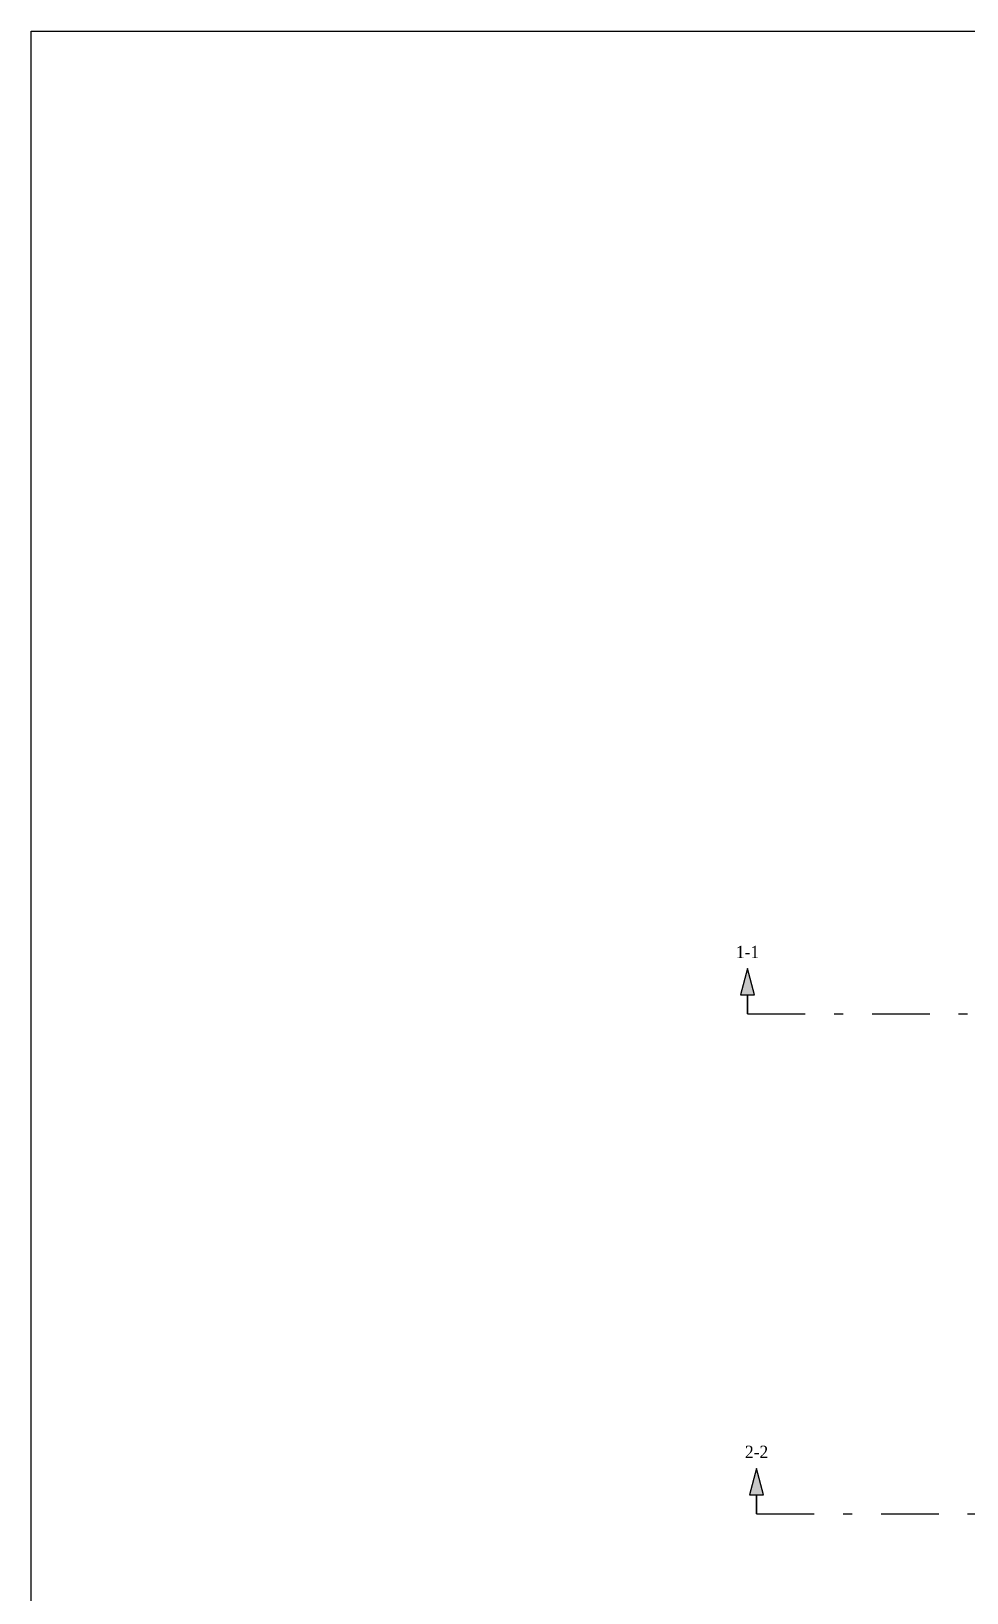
# Model space of a CAD drawing. Header units: millimetres. Extents: x -2171 to 1563, y -1758 to -1505.
# Drawn here: x 621.14 to 631.43, y -1607.43 to -1590.25 of the extents above; entities that cross this region are included whole.
import ezdxf
from ezdxf.enums import TextEntityAlignment as Align

# ---------------------------------------------------------------- set-up
doc = ezdxf.new("R2010")
doc.units = ezdxf.units.MM
doc.linetypes.add('DASHDOT', pattern=[25.4, 12.7, -6.35, 0, -6.35])
doc.layers.add('-S_TEXT', color=3, linetype='Continuous')
doc.layers.add('Sect_Line_Symbol', color=7, linetype='Continuous')
doc.styles.add('S1TmsNwRmn1359_b_934_161', font='times.ttf', dxfattribs={"width": 0.933629, "height": 0.135937})

msp = doc.modelspace()

# ---------------------------------------------------------------- hatches: boundary and pattern name
at = {"layer": 'Sect_Line_Symbol'}
for points in [[(629.0181, -1601.0619), (629.0181, -1600.8517), (629.0957, -1600.8517), (629.0181, -1600.5619), (628.9404, -1600.8517), (629.0181, -1600.8517)], [(629.1181, -1606.5619), (629.1181, -1606.3517), (629.1957, -1606.3517), (629.1181, -1606.0619), (629.0404, -1606.3517), (629.1181, -1606.3517)]]:
    msp.add_hatch(color=2, dxfattribs=at).paths.add_polyline_path(points)

# ---------------------------------------------------------------- linework, layer by layer
at = {"layer": '-S_TEXT', "ltscale": 5}
msp.add_lwpolyline([(621.1369, -1590.2497), (679.2844, -1590.2497), (679.2844, -1630.2944), (621.1369, -1630.2944)], close=True, dxfattribs=at)
at = {"layer": 'Sect_Line_Symbol', "color": 2}
for points in [[(629.0181, -1601.0619), (629.0181, -1600.8517), (629.0957, -1600.8517), (629.0181, -1600.5619), (628.9404, -1600.8517), (629.0181, -1600.8517)], [(629.1181, -1606.5619), (629.1181, -1606.3517), (629.1957, -1606.3517), (629.1181, -1606.0619), (629.0404, -1606.3517), (629.1181, -1606.3517)]]:
    msp.add_lwpolyline(points, close=True, dxfattribs=at)
at = {"layer": 'Sect_Line_Symbol', "color": 2, "linetype": 'DASHDOT', "ltscale": 0.05}
for points in [[(629.0181, -1601.0619), (634.065, -1601.0619)], [(629.1181, -1606.5619), (634.133, -1606.5619)]]:
    msp.add_lwpolyline(points, dxfattribs=at)

# ---------------------------------------------------------------- texts
at = {"layer": 'Sect_Line_Symbol', "color": 2, "style": 'S1TmsNwRmn1359_b_934_161', "width": 0.933629}
for s, p in [('1-1', (629.0181, -1600.3119)), ('2-2', (629.1181, -1605.8119))]:
    msp.add_text(s, height=0.13594, dxfattribs=at).set_placement(p, align=Align.TOP_CENTER)

doc.saveas('drawing.dxf')
